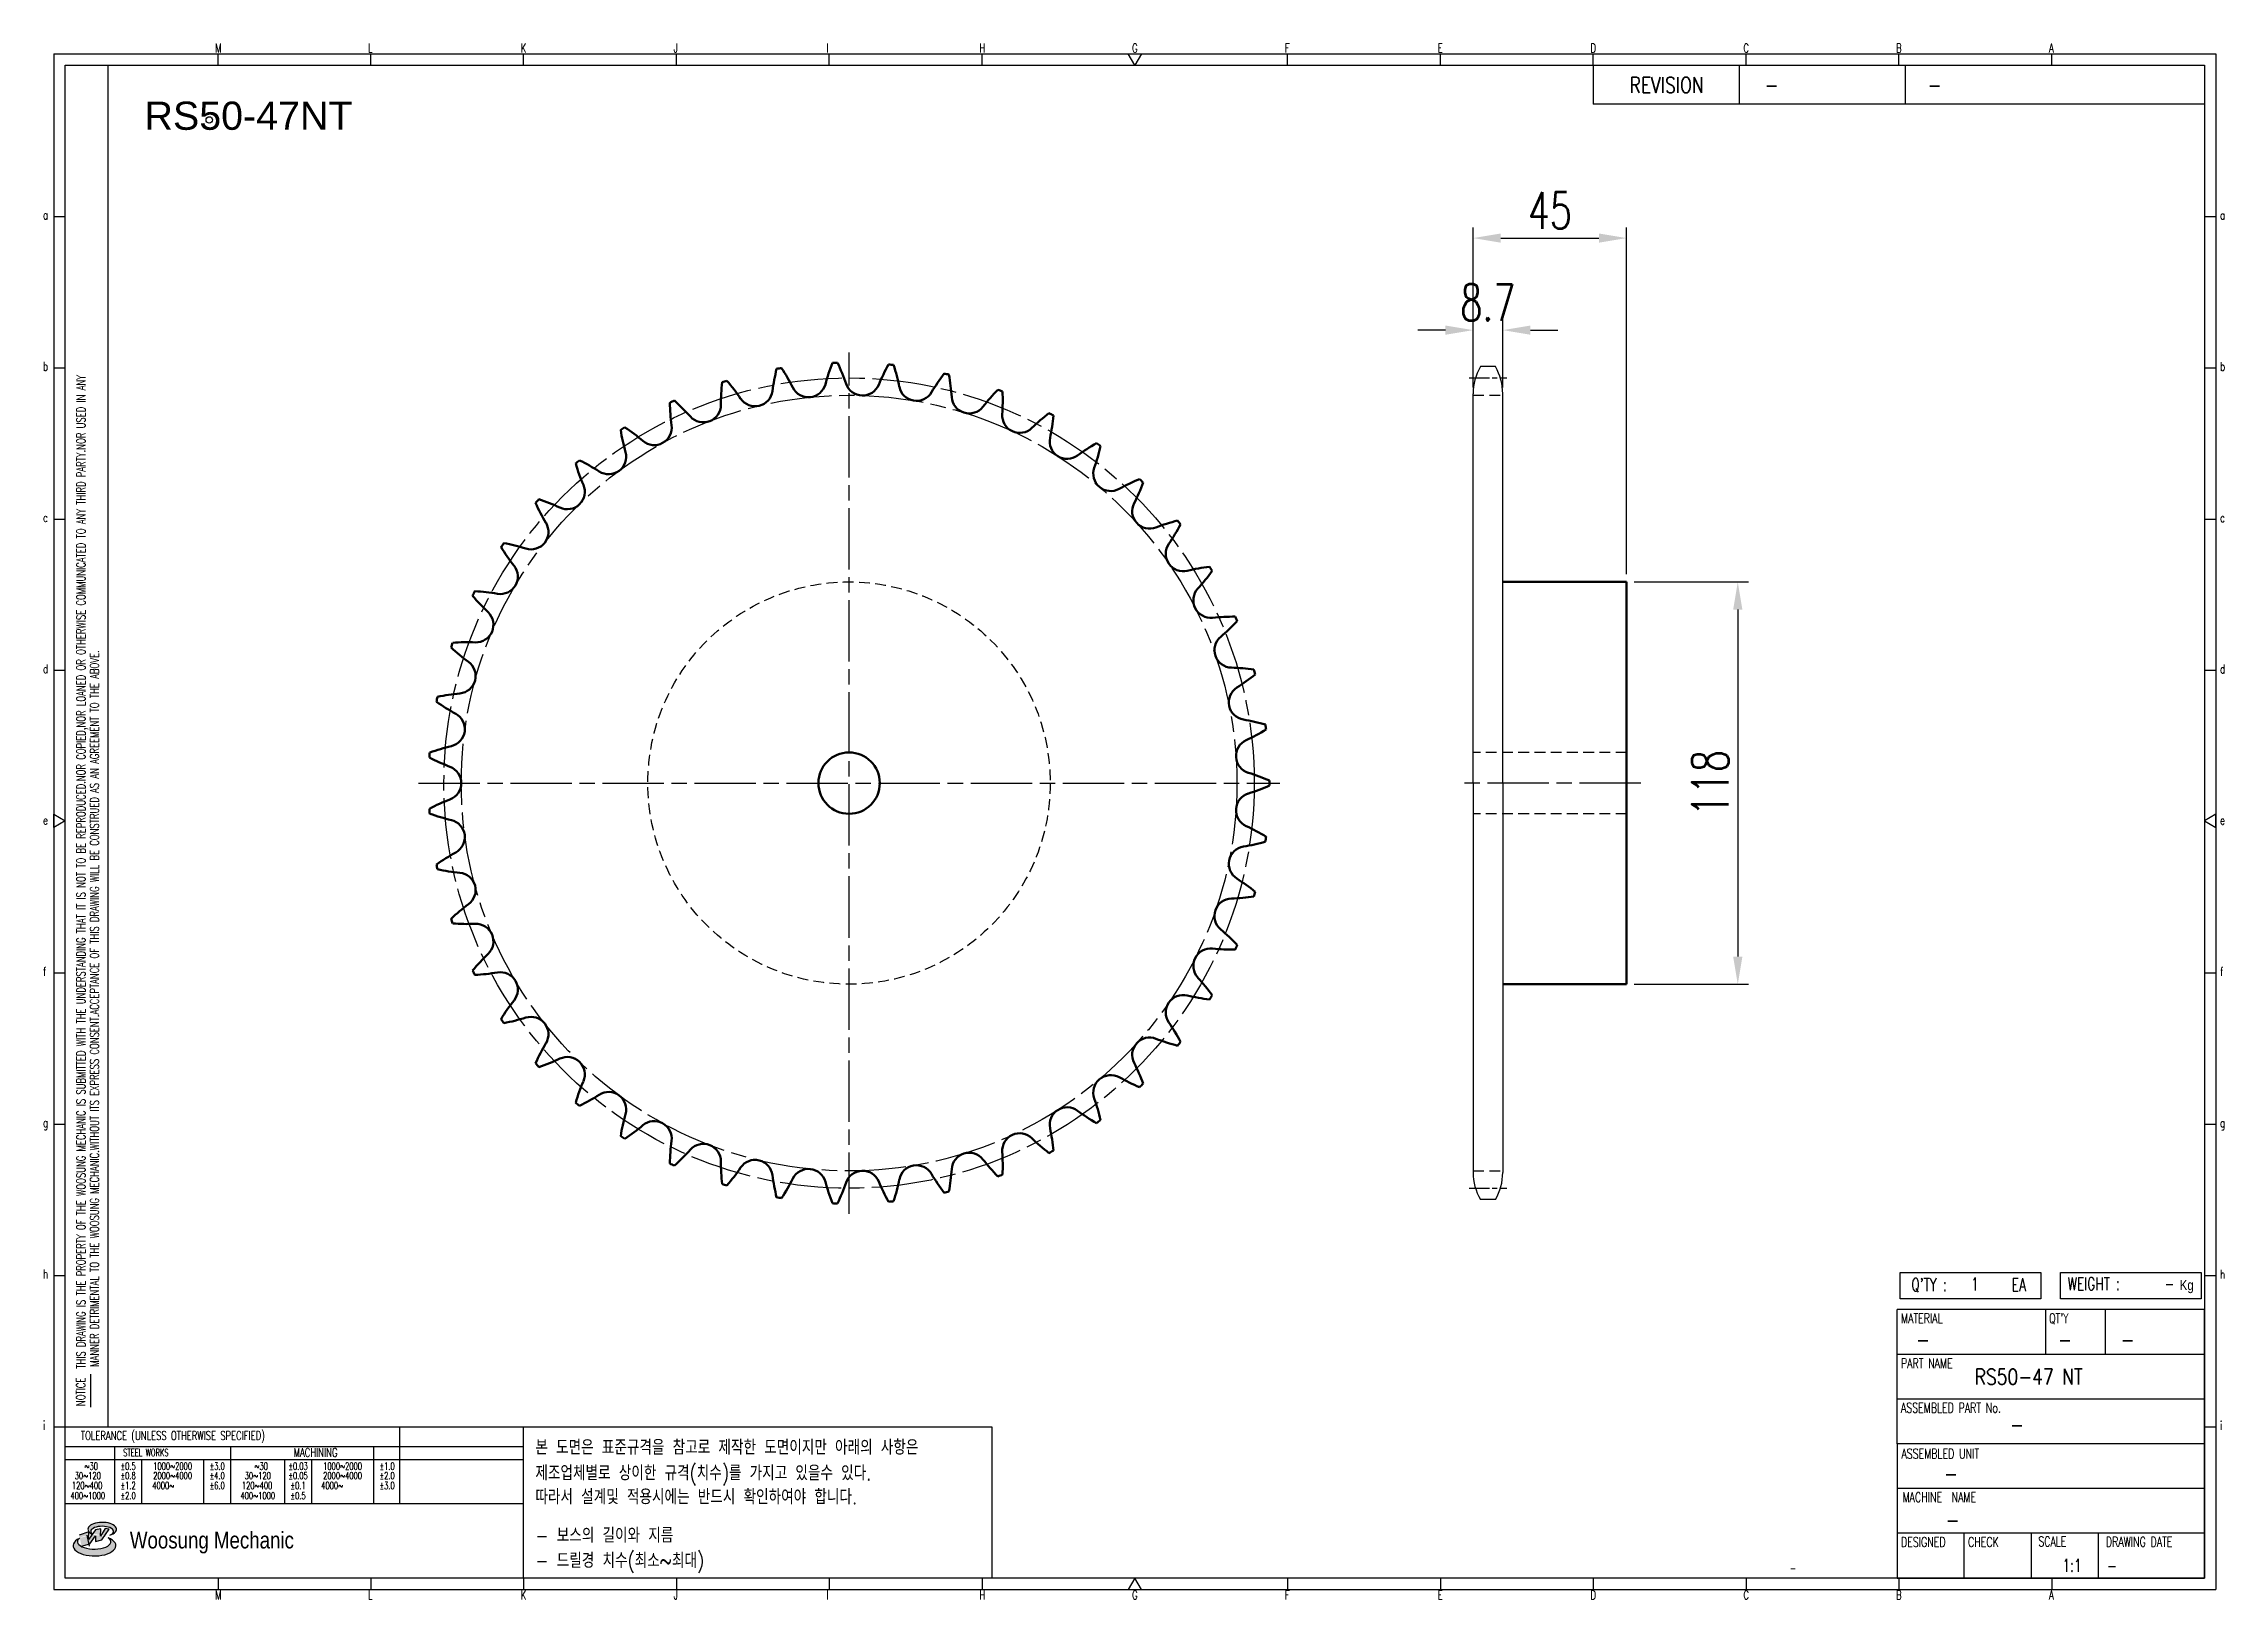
# Model space of a CAD drawing. Header units: millimetres. Extents: x 8306 to 8946, y 4749 to 5205.
import ezdxf
from ezdxf.enums import TextEntityAlignment as Align

# ---------------------------------------------------------------- set-up
doc = ezdxf.new("R2010")
doc.units = ezdxf.units.MM
for name, pattern in [('AM_ISO08W050', [18, 12, -1.5, 3, -1.5]), ('AM_ISO08W050x2', [9, 6, -0.75, 1.5, -0.75]), ('HIDDEN', [9.525, 6.35, -3.175])]:
    doc.linetypes.add(name, pattern=pattern)
for name, color, linetype, lineweight in [('22', 30, 'AM_ISO08W050', 25), ('23', 40, 'AM_ISO08W050', 25), ('AM_0N', 7, 'Continuous', 50), ('VIS', 7, 'Continuous', 50)]:
    doc.layers.add(name, color=color, linetype=linetype, lineweight=lineweight)
for name, color, linetype in [('HL', 2, 'HIDDEN'), ('S-DIM', 7, 'Continuous'), ('TITLE', 7, 'Continuous'), ('도면레이아웃', 7, 'Continuous')]:
    doc.layers.add(name, color=color, linetype=linetype)
doc.styles.add('HAN', font='ROMANS.shx', dxfattribs={"width": 0.7, "bigfont": 'whgtxt.shx'})
doc.styles.add('HKD_ST2', font='romans.shx', dxfattribs={"width": 0.7, "height": 4, "bigfont": '@extfont2.shx'})
doc.styles.add('HSG', font='SIMPLEX.shx', dxfattribs={"width": 0.7, "bigfont": 'HSG.shx'})
doc.styles.add('ROMANS', font='romans.shx', dxfattribs={"width": 0.7, "bigfont": 'whgtxt.shx'})
doc.styles.add('SLDTEXTSTYLE4', font='arial.ttf', dxfattribs={"width": 0.8})
doc.styles.get("Standard").update_dxf_attribs({"font": 'arial.ttf'})
doc.dimstyles.new('APP23', dxfattribs={"dimscale": 4.5, "dimtxt": 2.4, "dimasz": 1.8, "dimexe": 0.7, "dimexo": 0.5, "dimgap": 0.6, "dimtad": 1, "dimtoh": 1, "dimdec": 1, "dimrnd": 0.01, "dimzin": 9, "dimdsep": 46, "dimtxsty": 'HSG', "dimcen": 0, "dimclrd": 1, "dimclre": 1, "dimclrt": 256, "dimazin": 2, "dimtp": 1, "dimtm": 1, "dimtfac": 0.5, "dimtdec": 1, "dimtix": 1, "dimtofl": 0, "dimtmove": 0, "dimatfit": 3, "dimfxl": 0, "dimtvp": 1, "dimtolj": 2, "dimlwd": -1, "dimlwe": -1, "dimarcsym": 0})

# ---------------------------------------------------------------- blocks, each defined once
blk = doc.blocks.new('SUYWSHJH')
at = {"layer": '도면레이아웃'}
h = blk.add_hatch(color=10, dxfattribs=at)
h.paths.add_polyline_path([(1.544, 35.177), (1.554, 34.966), (1.779, 35.034), (2.054, 35.422), (1.908, 35.446), (1.728, 35.167), (1.741, 35.439), (1.547, 35.405), (1.292, 35.041), (1.295, 35.33), (0.943, 35.208), (1.03, 34.8), (1.336, 34.885)])
edge = h.paths.add_edge_path()
edge.add_ellipse((1.795, 35.421), major_axis=(-0.53, 0), ratio=0.487785, start_angle=122.36065, end_angle=403.39574)
edge.add_line((1.411, 35.244), (1.419, 35.261))
edge.add_ellipse((1.798, 35.344), major_axis=(-0.423, 0), ratio=0.444396, start_angle=131.58977, end_angle=386.19408, ccw=False)
edge = h.paths.add_edge_path()
edge.add_ellipse((1.512, 34.815), major_axis=(-0.793, 0), ratio=0.480113, start_angle=314.67633, end_angle=590.85213)
edge.add_ellipse((1.501, 34.958), major_axis=(-0.62, 0), ratio=0.43311, start_angle=331.7024, end_angle=574.42495, ccw=False)
for p, q in [((0, 90.118), (80.15, 90.118)), ((0, 90.118), (0, 33.191)), ((6.089, 89.693), (6.089, 90.118)), ((11.753, 89.693), (11.753, 90.118)), ((17.418, 89.693), (17.418, 90.118)), ((23.082, 89.693), (23.082, 90.118)), ((28.746, 89.693), (28.746, 90.118)), ((34.411, 89.693), (34.411, 90.118)), ((45.739, 89.693), (45.739, 90.118)), ((51.404, 89.693), (51.404, 90.118)), ((57.068, 89.693), (57.068, 90.118)), ((62.732, 89.693), (62.732, 90.118)), ((68.397, 89.693), (68.397, 90.118)), ((74.061, 89.693), (74.061, 90.118)), ((80.15, 90.118), (80.15, 33.191)), ((0, 84.085), (0.425, 84.085)), ((79.725, 84.085), (80.15, 84.085)), ((0, 78.478), (0.425, 78.478)), ((79.725, 78.478), (80.15, 78.478)), ((0, 72.87), (0.425, 72.87)), ((79.725, 72.87), (80.15, 72.87)), ((0, 67.262), (0.425, 67.262)), ((79.725, 67.262), (80.15, 67.262)), ((0, 56.047), (0.425, 56.047)), ((79.725, 56.047), (80.15, 56.047)), ((0, 50.439), (0.425, 50.439)), ((79.725, 50.439), (80.15, 50.439)), ((0, 44.832), (0.425, 44.832)), ((79.725, 44.832), (80.15, 44.832)), ((1.377, 39.947), (1.377, 41.174)), ((0, 39.224), (0.425, 39.224)), ((79.725, 39.224), (80.15, 39.224)), ((0, 33.191), (80.15, 33.191)), ((6.089, 33.616), (6.089, 33.191)), ((11.753, 33.616), (11.753, 33.191)), ((17.418, 33.616), (17.418, 33.191)), ((23.082, 33.616), (23.082, 33.191)), ((28.746, 33.616), (28.746, 33.191)), ((34.411, 33.616), (34.411, 33.191)), ((45.739, 33.616), (45.739, 33.191)), ((51.404, 33.616), (51.404, 33.191)), ((57.068, 33.616), (57.068, 33.191)), ((62.732, 33.616), (62.732, 33.191)), ((68.397, 33.616), (68.397, 33.191)), ((74.061, 33.616), (74.061, 33.191))]:
    blk.add_line(p, q)
at = {"color": 2}
for p, q in [((2.017, 39.224), (2.017, 89.693)), ((0.425, 39.224), (17.418, 39.224)), ((12.816, 39.224), (12.816, 36.382)), ((17.418, 33.616), (17.418, 39.224)), ((0.425, 38.487), (17.418, 38.487)), ((0.425, 38.012), (17.418, 38.012)), ((2.257, 38.487), (2.257, 36.382)), ((3.257, 38.012), (3.257, 36.382)), ((5.557, 38.012), (5.557, 36.382)), ((6.557, 38.5), (6.557, 36.382)), ((8.557, 38.012), (8.557, 36.382)), ((9.557, 38.026), (9.557, 36.382)), ((11.857, 38.487), (11.857, 36.382)), ((0.425, 36.382), (17.418, 36.382))]:
    blk.add_line(p, q, dxfattribs=at)
at = {"color": 6, "ltscale": 0.5}
for p, q in [((57.068, 89.693), (57.068, 88.246)), ((62.47, 89.693), (62.47, 88.246)), ((68.635, 89.693), (68.635, 88.246)), ((79.725, 88.246), (57.068, 88.246)), ((68.336, 38.59), (68.336, 43.563)), ((79.725, 43.563), (68.336, 43.563)), ((73.827, 43.563), (73.827, 41.905)), ((76.037, 43.563), (76.037, 41.905)), ((79.725, 38.59), (79.725, 43.563)), ((79.725, 41.905), (68.336, 41.905)), ((79.725, 40.248), (68.336, 40.248)), ((68.336, 38.59), (68.336, 33.616)), ((79.725, 38.59), (68.336, 38.59)), ((79.725, 33.616), (79.725, 38.59)), ((79.725, 36.932), (68.336, 36.932)), ((79.725, 35.274), (68.336, 35.274)), ((70.822, 33.616), (70.822, 35.274)), ((73.309, 33.616), (73.309, 35.274)), ((75.796, 33.616), (75.796, 35.274)), ((68.336, 33.616), (79.725, 33.616))]:
    blk.add_line(p, q, dxfattribs=at)
for points in [[(40.075, 89.693), (39.83, 90.118), (40.32, 90.118)], [(0.425, 89.693), (79.725, 89.693), (79.725, 33.616), (0.425, 33.616)], [(0.425, 61.679), (0, 61.433), (0, 61.924)], [(79.725, 61.679), (80.15, 61.433), (80.15, 61.924)], [(40.075, 33.616), (39.83, 33.191), (40.32, 33.191)]]:
    blk.add_lwpolyline(points, close=True)
at = {"layer": 'TITLE', "color": 20}
for p, q in [((68.449, 43.961), (68.449, 44.936)), ((68.449, 44.936), (73.654, 44.936)), ((73.654, 44.936), (73.654, 43.961)), ((74.39, 43.961), (74.39, 44.936)), ((74.39, 44.936), (79.595, 44.936)), ((79.595, 44.936), (79.595, 43.961)), ((73.654, 43.961), (68.449, 43.961)), ((79.595, 43.961), (74.39, 43.961))]:
    blk.add_line(p, q, dxfattribs=at)
at = {"layer": '도면레이아웃'}
for p, q in [((1.295, 35.33), (0.943, 35.208)), ((1.03, 34.8), (1.336, 34.885)), ((1.224, 35.208), (1.311, 34.8)), ((1.224, 35.208), (1.224, 35.208)), ((1.547, 35.405), (1.292, 35.041)), ((1.292, 35.041), (1.295, 35.33)), ((1.336, 34.885), (1.544, 35.177)), ((1.419, 35.261), (1.411, 35.244)), ((1.544, 35.177), (1.554, 34.966)), ((1.741, 35.439), (1.547, 35.405)), ((1.554, 34.966), (1.779, 35.034)), ((1.908, 35.446), (1.728, 35.167)), ((1.728, 35.167), (1.741, 35.439)), ((1.779, 35.034), (2.054, 35.422)), ((2.054, 35.422), (1.908, 35.446))]:
    blk.add_line(p, q, dxfattribs=at)
for centre, major_axis, ratio, start_param, end_param in [((1.795, 35.421), (-0.53, 0), 0.487785, 2.135596, 7.040584), ((1.512, 34.815), (-0.793, 0), 0.480113, 5.492138, 10.312315), ((1.501, 34.958), (-0.62, 0), 0.43311, 5.789299, 10.025607), ((1.798, 35.344), (-0.423, 0), 0.444396, 2.296675, 6.740358)]:
    blk.add_ellipse(centre, major_axis=major_axis, ratio=ratio, start_param=start_param, end_param=end_param, dxfattribs=at)
at = {"color": 4, "style": 'HKD_ST2', "width": 0.7}
for s, p in [('M', (5.988, 90.164)), ('L', (11.652, 90.164)), ('K', (17.316, 90.164)), ('J', (22.981, 90.164)), ('I', (28.645, 90.164)), ('H', (34.309, 90.164)), ('G', (39.974, 90.164)), ('F', (45.638, 90.164)), ('E', (51.302, 90.164)), ('D', (56.967, 90.164)), ('C', (62.631, 90.164)), ('B', (68.295, 90.164)), ('A', (73.96, 90.164)), ('a', (-0.395, 83.976)), ('a', (80.305, 83.97)), ('b', (-0.395, 78.368)), ('b', (80.305, 78.362)), ('c', (-0.395, 72.76)), ('c', (80.305, 72.754)), ('d', (-0.395, 67.153)), ('d', (80.305, 67.147)), ('e', (-0.395, 61.545)), ('e', (80.305, 61.539)), ('f', (-0.395, 55.937)), ('f', (80.305, 55.931)), ('g', (-0.395, 50.33)), ('g', (80.305, 50.324)), ('h', (-0.395, 44.722)), ('h', (80.305, 44.716)), ('i', (-0.395, 39.114)), ('i', (80.305, 39.108)), ('M', (5.988, 32.824)), ('L', (11.652, 32.824)), ('K', (17.316, 32.824)), ('J', (22.981, 32.824)), ('I', (28.645, 32.824)), ('H', (34.309, 32.824)), ('G', (39.974, 32.824)), ('F', (45.638, 32.824)), ('E', (51.302, 32.824)), ('D', (56.967, 32.824)), ('C', (62.631, 32.824)), ('B', (68.295, 32.824)), ('A', (73.96, 32.824))]:
    blk.add_text(s, height=0.326, dxfattribs=at).set_placement(p)
for s, height, style, width, p in [('REVISION', 0.5806, 'HAN', 0.8, (58.415, 88.664)), ('-', 0.581, 'HAN', 0.8, (63.426, 88.664)), ('-', 0.581, 'HAN', 0.8, (69.468, 88.664)), ("Q'TY : ", 0.4746, 'HKD_ST2', 0.7, (68.857, 44.253)), ('1', 0.475, 'HKD_ST2', 0.7, (71.071, 44.275)), ('EA', 0.4746, 'HKD_ST2', 0.7, (72.578, 44.253)), ('WEIGHT : ', 0.4746, 'HKD_ST2', 0.7, (74.65, 44.286)), ('-', 0.581, 'HAN', 0.8, (69.029, 42.157)), ('-', 0.581, 'HAN', 0.8, (74.289, 42.157)), ('-', 0.581, 'HAN', 0.8, (76.623, 42.157)), ('-', 0.581, 'HAN', 0.8, (72.515, 39.013)), ('-', 0.581, 'HAN', 0.8, (70.067, 37.189)), ('-', 0.581, 'HAN', 0.8, (70.126, 35.48)), ('1:1', 0.4746, 'HKD_ST2', 0.7, (74.458, 33.848)), ('-', 0.475, 'HKD_ST2', 0.7, (76.112, 33.837))]:
    blk.add_text(s, height=height, dxfattribs=dict(style=style, width=width)).set_placement(p)
at = {"color": 6, "style": 'HKD_ST2', "width": 0.7}
for s, p in [(' THIS DRAWING IS THE PROPERTY OF THE WOOSUNG MECHANIC IS SUBMITTED WITH THE UNDERSTANDING THAT IT IS NOT TO BE REPRODUCED.NOR COPIED,NOR LOANED OR OTHERWISE COMMUNICATED TO ANY THIRD PARTY.NOR USED IN ANY', (1.173, 41.217)), ('MANNER DETRIMENTAL TO THE WOOSUNG MECHANIC.WITHOUT ITS EXPRESS CONSENT.ACCEPTANCE OF THIS DRAWING WILL BE CONSTRUED AS AN AGREEMENT TO THE ABOVE.', (1.672, 41.447))]:
    blk.add_text(s, height=0.326266, rotation=90, dxfattribs=at).set_placement(p)
at = {"style": 'HKD_ST2', "width": 0.7}
blk.add_text('-', height=0.475, dxfattribs=at).set_placement((78.613, 44.286), align=Align.RIGHT)
at = {"color": 4, "style": 'HKD_ST2', "width": 0.7}
for s, height, p in [('MATERIAL', 0.3651, (68.474, 43.425)), ("QT'Y", 0.3651, (73.965, 43.425)), ('PART NAME', 0.3651, (68.474, 41.756)), ('ASSEMBLED PART No.', 0.36511, (68.474, 40.109)), ('ASSEMBLED UNIT', 0.36511, (68.49, 38.408)), ('MACHINE  NAME', 0.36511, (68.532, 36.794)), ('DESIGNED', 0.3651, (68.474, 35.136)), ('CHECK', 0.3651, (70.961, 35.136)), ('SCALE', 0.3651, (73.566, 35.153)), ('DRAWING DATE', 0.36511, (76.071, 35.141))]:
    blk.add_text(s, height=height, dxfattribs=at).set_placement(p, align=Align.TOP_LEFT)
at = {"style": 'HKD_ST2', "width": 0.7}
blk.add_text('NOTICE', height=0.3263, rotation=90, dxfattribs=at).set_placement((1.163, 39.988))
for s, height, style, width, p in [('TOLERANCE (UNLESS OTHERWISE SPECIFIED)', 0.32627, 'HKD_ST2', 0.7, (4.417, 38.896)), ('-', 0.326, 'ROMANS', 0.65, (64.469, 33.975))]:
    blk.add_text(s, height=height, dxfattribs=dict(style=style, width=width)).set_placement(p, align=Align.MIDDLE_CENTER)
at = {"color": 4, "style": 'HKD_ST2', "width": 0.7}
for s, height, p in [('STEEL WORKS', 0.26101, (3.416, 38.268)), ('MACHINING', 0.3263, (9.707, 38.27)), ('%%P0.5', 0.261, (2.757, 37.762)), ('%%P0.8', 0.261, (2.757, 37.411)), ('%%P3.0', 0.261, (6.057, 37.762)), ('%%P4.0', 0.261, (6.057, 37.411)), ('%%P0.03', 0.261, (9.057, 37.762)), ('%%P0.05', 0.261, (9.057, 37.411)), ('%%P1.0', 0.261, (12.357, 37.762)), ('%%P2.0', 0.261, (12.357, 37.411)), ('%%P1.2', 0.261, (2.757, 37.045)), ('%%P2.0', 0.261, (2.757, 36.67)), ('%%P6.0', 0.261, (6.057, 37.045)), ('%%P0.1', 0.261, (9.057, 37.045)), ('%%P0.5', 0.261, (9.057, 36.67)), ('%%P3.0', 0.261, (12.357, 37.045))]:
    blk.add_text(s, height=height, dxfattribs=at).set_placement(p, align=Align.MIDDLE)
for s, height, p in [('30%%126120', 0.261, (1.263, 37.411)), ('%%12630', 0.261, (1.389, 37.762)), ('2000%%1264000', 0.26101, (4.407, 37.411)), ('1000%%1262000', 0.26101, (4.407, 37.762)), ('30%%126120', 0.261, (7.563, 37.411)), ('%%12630', 0.261, (7.689, 37.762)), ('2000%%1264000', 0.26101, (10.707, 37.411)), ('1000%%1262000', 0.26101, (10.707, 37.762)), ('400%%1261000', 0.26101, (1.263, 36.67)), ('120%%126400', 0.26101, (1.237, 37.045)), ('4000%%126', 0.261, (4.061, 37.045)), ('400%%1261000', 0.26101, (7.563, 36.67)), ('120%%126400', 0.26101, (7.537, 37.045)), ('4000%%126', 0.261, (10.321, 37.045))]:
    blk.add_text(s, height=height, dxfattribs=at).set_placement(p, align=Align.MIDDLE_CENTER)
at = {"color": 1, "style": 'SLDTEXTSTYLE4', "width": 0.8}
blk.add_text('Woosung Mechanic', height=0.61957, dxfattribs=at).set_placement((2.822, 34.711))
at = {"layer": 'TITLE', "width": 0.8}
blk.add_text('Kg', height=0.3789, dxfattribs=at).set_placement((78.807, 44.286))
blk = doc.blocks.new('*D420')
at = {"layer": 'Defpoints', "color": 0, "transparency": 16777216}
for p in [(8734.46, 5121.12), (8725.76, 5102.02), (8734.46, 5102.02)]:
    blk.add_point(p, dxfattribs=at)
at = {"layer": 'S-DIM', "color": 1, "transparency": 16777216}
for p, q in [((8725.76, 5104.27), (8725.76, 5124.27)), ((8734.46, 5104.27), (8734.46, 5124.27)), ((8717.66, 5121.12), (8709.56, 5121.12)), ((8742.56, 5121.12), (8750.66, 5121.12))]:
    blk.add_line(p, q, dxfattribs=at)
for points in [[(8717.66, 5122.47), (8717.66, 5119.77), (8725.76, 5121.12)], [(8742.56, 5122.47), (8742.56, 5119.77), (8734.46, 5121.12)]]:
    blk.add_solid(points, dxfattribs=at)
at = {"layer": 'S-DIM', "transparency": 16777216, "insert": (8730.11, 5129.22), "char_height": 10.8, "attachment_point": 5, "style": 'HSG'}
blk.add_mtext('\\A2;8.7', dxfattribs=at)
blk = doc.blocks.new('*D421')
at = {"layer": 'Defpoints', "color": 0, "transparency": 16777216}
for p in [(8770.76, 5148.12), (8725.76, 5102.02), (8770.76, 5047.27)]:
    blk.add_point(p, dxfattribs=at)
at = {"layer": 'S-DIM', "color": 1, "transparency": 16777216}
for p, q in [((8725.76, 5104.27), (8725.76, 5151.27)), ((8770.76, 5049.52), (8770.76, 5151.27)), ((8733.86, 5148.12), (8762.66, 5148.12))]:
    blk.add_line(p, q, dxfattribs=at)
for points in [[(8733.86, 5149.47), (8733.86, 5146.77), (8725.76, 5148.12)], [(8762.66, 5149.47), (8762.66, 5146.77), (8770.76, 5148.12)]]:
    blk.add_solid(points, dxfattribs=at)
at = {"layer": 'S-DIM', "transparency": 16777216, "insert": (8748.26, 5156.22), "char_height": 10.8, "attachment_point": 5, "style": 'HSG'}
blk.add_mtext('\\A2;45', dxfattribs=at)
blk = doc.blocks.new('*D422')
at = {"layer": 'Defpoints', "color": 0, "transparency": 16777216}
for p in [(8770.76, 5047.27), (8770.76, 4929.27), (8803.39, 4929.27)]:
    blk.add_point(p, dxfattribs=at)
at = {"layer": 'S-DIM', "color": 1, "transparency": 16777216}
for p, q in [((8773.01, 5047.27), (8806.54, 5047.27)), ((8803.39, 5039.17), (8803.39, 4937.37)), ((8773.01, 4929.27), (8806.54, 4929.27))]:
    blk.add_line(p, q, dxfattribs=at)
for points in [[(8802.04, 5039.17), (8804.74, 5039.17), (8803.39, 5047.27)], [(8802.04, 4937.37), (8804.74, 4937.37), (8803.39, 4929.27)]]:
    blk.add_solid(points, dxfattribs=at)
at = {"layer": 'S-DIM', "transparency": 16777216, "insert": (8795.29, 4988.26), "char_height": 10.8, "attachment_point": 5, "rotation": 90, "style": 'HSG'}
blk.add_mtext('\\A2;118', dxfattribs=at)

msp = doc.modelspace()

# ---------------------------------------------------------------- linework, layer by layer
for p, q in [((8732.34, 5110.41), (8727.89, 5110.41)), ((8725.76, 4988.27), (8725.76, 5102.48)), ((8734.46, 4988.27), (8734.46, 5102.48)), ((8725.76, 4988.27), (8725.76, 4874.06)), ((8734.46, 4988.27), (8734.46, 4874.06)), ((8732.34, 4866.12), (8727.89, 4866.12))]:
    msp.add_line(p, q)
at = {"color": 4}
msp.add_lwpolyline([(8447.26, 4799.5), (8584.63, 4799.5), (8584.63, 4755.12), (8447.26, 4755.12)], close=True, dxfattribs=at)
msp.add_circle((8355.06, 5182.76), 0.956)
for centre, start, end in [((8741.64, 5102.48), 150, 180), ((8718.59, 5102.48), 0, 30), ((8741.64, 4874.06), 180, 210), ((8718.59, 4874.06), 330, 0)]:
    msp.add_arc(centre, 15.87, start, end)
at = {"layer": '22', "linetype": 'AM_ISO08W050x2'}
for p, q in [((8724.58, 5107.1), (8735.64, 5107.1)), ((8724.58, 4869.43), (8735.64, 4869.43))]:
    msp.add_line(p, q, dxfattribs=at)
at = {"layer": '23', "color": 4, "linetype": 'AM_ISO08W050x2', "ltscale": 3}
for p, q in [((8542.72, 4861.93), (8542.72, 5114.6)), ((8416.39, 4988.27), (8669.06, 4988.27)), ((8774.98, 4988.27), (8722.73, 4988.27))]:
    msp.add_line(p, q, dxfattribs=at)
for radius in [118.84, 113.76]:
    msp.add_circle((8542.72, 4988.27), radius, dxfattribs=at)
at = {"layer": 'AM_0N'}
for centre, radius, start, end in [((8593.42, 5089.54), 59.74, 158.42239, 164.78723), ((8542.72, 4988.27), 123.34, 91.5733, 92.25648), ((8485.37, 5085.92), 59.74, 19.04255, 25.4074), ((8606.46, 5081.87), 59.74, 150.76282, 157.12766), ((8542.72, 4988.27), 123.34, 83.91373, 84.59691), ((8498.9, 5092.7), 59.74, 11.38298, 17.74782), ((8564.86, 5099.33), 59.74, 173.74154, 180.10638), ((8542.72, 4988.27), 123.34, 106.89245, 107.57563), ((8461.61, 5067.3), 59.74, 34.3617, 40.72654), ((8579.47, 5095.39), 59.74, 166.08197, 172.44681), ((8542.72, 4988.27), 123.34, 99.23288, 99.91606), ((8472.87, 5077.41), 59.74, 26.70213, 33.06697), ((8530.82, 5106.56), 5.13, 206.70213, 344.78723), ((8546.69, 5107.09), 5.13, 199.04255, 337.12766), ((8562.5, 5105.5), 5.13, 191.38298, 329.46809), ((8618.37, 5072.54), 59.74, 143.10324, 149.46809), ((8542.72, 4988.27), 123.34, 76.25415, 76.93734), ((8513.21, 5097.6), 59.74, 3.7234, 10.08825), ((8542.72, 4988.27), 123.34, 114.55203, 115.23521), ((8549.86, 5101.29), 59.74, 181.40112, 187.76596), ((8451.8, 5055.79), 59.74, 42.02128, 48.38612), ((8499.99, 5099.21), 5.13, 222.02128, 0.10638), ((8515.16, 5103.92), 5.13, 214.3617, 352.44681), ((8577.94, 5101.82), 5.13, 183.7234, 321.80851), ((8628.93, 5061.71), 59.74, 135.44367, 141.80851), ((8542.72, 4988.27), 123.34, 68.59458, 69.27776), ((8528.05, 5100.56), 59.74, 356.06383, 2.42867), ((8542.72, 4988.27), 123.34, 122.2116, 122.89478), ((8534.73, 5101.24), 59.74, 189.06069, 195.42553), ((8443.61, 5043.06), 59.74, 49.68085, 56.04569), ((8485.58, 5092.53), 5.13, 229.68085, 7.76596), ((8592.77, 5096.11), 5.13, 176.06383, 314.14894), ((8637.95, 5049.56), 59.74, 127.78409, 134.14894), ((8542.72, 4988.27), 123.34, 60.935, 61.61819), ((8543.15, 5101.52), 59.74, 348.40426, 354.7691), ((8472.2, 5083.98), 5.13, 237.34043, 15.42553), ((8606.69, 5088.48), 5.13, 168.40426, 306.48936), ((8645.27, 5036.32), 59.74, 120.12452, 126.48936), ((8558.24, 5100.45), 59.74, 340.74468, 347.10952), ((8542.72, 4988.27), 123.34, 53.27543, 53.95861), ((8542.72, 4988.27), 123.34, 129.87117, 130.55436), ((8519.75, 5099.16), 59.74, 196.72026, 203.08511), ((8437.19, 5029.37), 59.74, 57.34043, 63.70527), ((8619.48, 5079.06), 5.13, 160.74468, 298.82979), ((8460.07, 5073.73), 5.13, 245, 23.08511), ((8650.76, 5022.23), 59.74, 112.46495, 118.82979), ((8573.05, 5097.38), 59.74, 333.08511, 339.44995), ((8542.72, 4988.27), 123.34, 45.61586, 46.29904), ((8542.72, 4988.27), 123.34, 137.53075, 138.21393), ((8505.17, 5095.11), 59.74, 204.37984, 210.74468), ((8432.65, 5014.93), 59.74, 65, 71.36484), ((8630.89, 5068.02), 5.13, 153.08511, 291.17021), ((8449.42, 5061.95), 5.13, 252.65957, 30.74468), ((8654.32, 5007.52), 59.74, 104.80537, 111.17021), ((8587.32, 5092.36), 59.74, 325.42553, 331.79037), ((8542.72, 4988.27), 123.34, 37.95628, 38.63946), ((8542.72, 4988.27), 123.34, 145.19032, 145.87351), ((8491.27, 5089.15), 59.74, 212.03941, 218.40426), ((8430.08, 5000.02), 59.74, 72.65957, 79.02442), ((8640.74, 5055.55), 5.13, 145.42553, 283.51064), ((8440.43, 5048.85), 5.13, 260.31915, 38.40426), ((8655.89, 4992.47), 59.74, 97.1458, 103.51064), ((8600.8, 5085.49), 59.74, 317.76596, 324.1308), ((8542.72, 4988.27), 123.34, 30.29671, 30.97989), ((8542.72, 4988.27), 123.34, 152.8499, 153.53308), ((8478.28, 5081.39), 59.74, 219.69899, 226.06383), ((8429.52, 4984.91), 59.74, 80.31915, 86.68399), ((8648.83, 5041.89), 5.13, 137.76596, 275.85106), ((8433.27, 5034.68), 5.13, 267.97872, 46.06383), ((8655.44, 4977.35), 59.74, 89.48622, 95.85106), ((8613.24, 5076.88), 59.74, 310.10638, 316.47122), ((8542.72, 4988.27), 123.34, 22.63713, 23.32031), ((8542.72, 4988.27), 123.34, 160.50947, 161.19266), ((8466.44, 5071.97), 59.74, 227.35856, 233.7234), ((8430.98, 4969.85), 59.74, 87.97872, 94.34357), ((8655.03, 5027.26), 5.13, 130.10638, 268.19149), ((8428.06, 5019.68), 5.13, 275.6383, 53.7234), ((8652.98, 4962.43), 59.74, 81.82665, 88.19149), ((8542.72, 4988.27), 123.34, 14.97756, 15.66074), ((8659.23, 5011.95), 5.13, 122.44681, 260.53191), ((8624.42, 5066.69), 59.74, 302.44681, 308.81165), ((8542.72, 4988.27), 123.34, 168.16905, 168.85223), ((8455.96, 5061.06), 59.74, 235.01814, 241.38298), ((8434.43, 4955.12), 59.74, 95.6383, 102.00314), ((8424.89, 5004.11), 5.13, 283.29787, 61.38298), ((8648.56, 4947.96), 59.74, 74.16707, 80.53191), ((8634.15, 5055.1), 59.74, 294.78723, 301.15208), ((8542.72, 4988.27), 123.34, 7.31798, 8.00117), ((8542.72, 4988.27), 123.34, 175.82862, 176.5118), ((8447.03, 5048.85), 59.74, 242.67771, 249.04255), ((8439.81, 4940.98), 59.74, 103.29787, 109.66271), ((8661.34, 4996.21), 5.13, 114.78723, 252.87234), ((8423.83, 4988.27), 5.13, 290.95745, 69.04255), ((8642.24, 4934.21), 59.74, 66.5075, 72.87234), ((8447.03, 4927.69), 59.74, 110.95745, 117.32229), ((8661.34, 4980.33), 5.13, 107.12766, 245.21277), ((8642.24, 5042.32), 59.74, 287.12766, 293.4925), ((8542.72, 4988.27), 123.34, 359.65841, 0.34159), ((8542.72, 4988.27), 123.34, 183.4882, 184.17138), ((8439.81, 5035.55), 59.74, 250.33729, 256.70213), ((8424.89, 4972.42), 5.13, 298.61702, 76.70213), ((8648.56, 5028.57), 59.74, 279.46809, 285.83293), ((8634.15, 4921.43), 59.74, 58.84792, 65.21277), ((8542.72, 4988.27), 123.34, 351.99883, 352.68202), ((8455.96, 4915.47), 59.74, 118.61702, 124.98186), ((8542.72, 4988.27), 123.34, 191.14777, 191.83095), ((8659.23, 4964.59), 5.13, 99.46809, 237.55319), ((8434.43, 5021.41), 59.74, 257.99686, 264.3617), ((8428.06, 4956.86), 5.13, 306.2766, 84.3617), ((8624.42, 4909.84), 59.74, 51.18835, 57.55319), ((8466.44, 4904.56), 59.74, 126.2766, 132.64144), ((8655.03, 4949.27), 5.13, 91.80851, 229.89362), ((8652.98, 5014.11), 59.74, 271.80851, 278.17335), ((8542.72, 4988.27), 123.34, 344.33926, 345.02244), ((8542.72, 4988.27), 123.34, 198.80734, 199.49053), ((8430.98, 5006.68), 59.74, 265.65643, 272.02128), ((8433.27, 4941.85), 5.13, 313.93617, 92.02128), ((8613.24, 4899.65), 59.74, 43.52878, 49.89362), ((8478.28, 4895.14), 59.74, 133.93617, 140.30101), ((8648.83, 4934.65), 5.13, 84.14894, 222.23404), ((8655.44, 4999.18), 59.74, 264.14894, 270.51378), ((8542.72, 4988.27), 123.34, 336.67969, 337.36287), ((8542.72, 4988.27), 123.34, 206.46692, 207.1501), ((8429.52, 4991.63), 59.74, 273.31601, 279.68085), ((8440.43, 4927.68), 5.13, 321.59574, 99.68085), ((8640.74, 4920.98), 5.13, 76.48936, 214.57447), ((8655.89, 4984.06), 59.74, 256.48936, 262.8542), ((8600.8, 4891.04), 59.74, 35.8692, 42.23404), ((8542.72, 4988.27), 123.34, 329.02011, 329.70329), ((8491.27, 4887.38), 59.74, 141.59574, 147.96059), ((8542.72, 4988.27), 123.34, 214.12649, 214.80968), ((8430.08, 4976.51), 59.74, 280.97558, 287.34043), ((8449.42, 4914.59), 5.13, 329.25532, 107.34043), ((8630.89, 4908.52), 5.13, 68.82979, 206.91489), ((8654.32, 4969.01), 59.74, 248.82979, 255.19463), ((8587.32, 4884.17), 59.74, 28.20963, 34.57447), ((8505.17, 4881.42), 59.74, 149.25532, 155.62016), ((8432.65, 4961.6), 59.74, 288.63516, 295), ((8460.07, 4902.81), 5.13, 336.91489, 115), ((8573.05, 4879.15), 59.74, 20.55005, 26.91489), ((8542.72, 4988.27), 123.34, 321.36054, 322.04372), ((8542.72, 4988.27), 123.34, 221.78607, 222.46925), ((8519.75, 4877.37), 59.74, 156.91489, 163.27974), ((8619.48, 4897.48), 5.13, 61.17021, 199.25532), ((8650.76, 4954.31), 59.74, 241.17021, 247.53505), ((8542.72, 4988.27), 123.34, 313.70096, 314.38414), ((8542.72, 4988.27), 123.34, 229.44564, 230.12883), ((8437.19, 4947.17), 59.74, 296.29473, 302.65957), ((8472.2, 4892.55), 5.13, 344.57447, 122.65957), ((8558.24, 4876.08), 59.74, 12.89048, 19.25532), ((8534.73, 4875.3), 59.74, 164.57447, 170.93931), ((8443.61, 4933.47), 59.74, 303.95431, 310.31915), ((8485.58, 4884.01), 5.13, 352.23404, 130.31915), ((8606.69, 4888.06), 5.13, 53.51064, 191.59574), ((8543.15, 4875.02), 59.74, 5.2309, 11.59574), ((8645.27, 4940.21), 59.74, 233.51064, 239.87548), ((8542.72, 4988.27), 123.34, 306.04139, 306.72457), ((8542.72, 4988.27), 123.34, 237.10522, 237.7884), ((8549.86, 4875.24), 59.74, 172.23404, 178.59888), ((8451.8, 4920.75), 59.74, 311.61388, 317.97872), ((8499.99, 4877.32), 5.13, 359.89362, 137.97872), ((8592.77, 4880.42), 5.13, 45.85106, 183.93617), ((8637.95, 4926.97), 59.74, 225.85106, 232.21591), ((8542.72, 4988.27), 123.34, 244.76479, 245.44797), ((8564.86, 4877.2), 59.74, 179.89362, 186.25846), ((8461.61, 4909.23), 59.74, 319.27346, 325.6383), ((8515.16, 4872.62), 5.13, 7.55319, 145.6383), ((8530.82, 4869.97), 5.13, 15.21277, 153.29787), ((8546.69, 4869.44), 5.13, 22.87234, 160.95745), ((8562.5, 4871.03), 5.13, 30.53191, 168.61702), ((8513.21, 4878.93), 59.74, 349.91175, 356.2766), ((8577.94, 4874.72), 5.13, 38.19149, 176.2766), ((8628.93, 4914.83), 59.74, 218.19149, 224.55633), ((8528.05, 4875.97), 59.74, 357.57133, 3.93617), ((8542.72, 4988.27), 123.34, 298.38181, 299.065), ((8542.72, 4988.27), 123.34, 252.42437, 253.10755), ((8579.47, 4881.14), 59.74, 187.55319, 193.91803), ((8472.87, 4899.13), 59.74, 326.93303, 333.29787), ((8593.42, 4887), 59.74, 195.21277, 201.57761), ((8485.37, 4890.61), 59.74, 334.5926, 340.95745), ((8606.46, 4894.66), 59.74, 202.87234, 209.23718), ((8498.9, 4883.84), 59.74, 342.25218, 348.61702), ((8618.37, 4903.99), 59.74, 210.53191, 216.89676), ((8542.72, 4988.27), 123.34, 283.06266, 283.74585), ((8542.72, 4988.27), 123.34, 290.72224, 291.40542), ((8542.72, 4988.27), 123.34, 260.08394, 260.76712), ((8542.72, 4988.27), 123.34, 267.74352, 268.4267), ((8542.72, 4988.27), 123.34, 275.40309, 276.08627)]:
    msp.add_arc(centre, radius, start, end, dxfattribs=at)
at = {"layer": 'HL', "ltscale": 0.5}
for p, q in [((8725.76, 5102.02), (8734.46, 5102.02)), ((8770.76, 4997.27), (8725.76, 4997.27)), ((8770.76, 4979.27), (8725.76, 4979.27)), ((8725.76, 4874.51), (8734.46, 4874.51))]:
    msp.add_line(p, q, dxfattribs=at)
msp.add_circle((8542.72, 4988.27), 59, dxfattribs=at)
at = {"layer": 'VIS'}
for p, q in [((8770.76, 5047.27), (8734.46, 5047.27)), ((8770.76, 5047.27), (8770.76, 4929.27)), ((8770.76, 4929.27), (8734.46, 4929.27))]:
    msp.add_line(p, q, dxfattribs=at)
msp.add_circle((8542.72, 4988.27), 9, dxfattribs=at)

# ---------------------------------------------------------------- block references
at = {"xscale": 7.912832261389859, "yscale": 7.912832261389859, "zscale": 7.912832261389859}
msp.add_blockref('SUYWSHJH', (8309.44, 4489.12), dxfattribs=at)

# ---------------------------------------------------------------- texts
at = {"color": 2}
msp.add_text('RS50-47NT', height=8.268, dxfattribs=at).set_placement((8336.08, 5179.88))
at = {"style": 'HAN', "width": 0.8}
msp.add_text('RS50-47 NT', height=4.594, dxfattribs=at).set_placement((8872.89, 4811.85))
at = {"color": 4, "style": 'HAN', "width": 0.8}
for s, p in [('본 도면은 표준규격을 참고로 제작한 도면이지만 아래의 사항은', (8450.71, 4791.28)), ('제조업체별로 상이한 규격(치수)를 가지고 있을수 있다.', (8450.71, 4783.75)), ('따라서 설계및 적용시에는 반드시 확인하여야 합니다.', (8450.71, 4776.75)), ('- 보스의 길이와 지름', (8450.71, 4765.48)), ('- 드릴경 치수(최소~최대)', (8450.71, 4758.08))]:
    msp.add_text(s, height=4.347, dxfattribs=at).set_placement(p)

# ---------------------------------------------------------------- dimensions: what is measured, and where the dimension line sits
at = {"layer": 'S-DIM'}
dim = msp.add_linear_dim(base=(8770.76, 5148.12), p1=(8725.76, 5102.02), p2=(8770.76, 5047.27), dimstyle='APP23', dxfattribs=at)
dim.commit()
dim.dimension.update_dxf_attribs({"geometry": '*D421', "text_midpoint": (8748.26, 5156.22)})
dim = msp.add_linear_dim(base=(8734.46, 5121.12), p1=(8725.76, 5102.02), p2=(8734.46, 5102.02), dimstyle='APP23', dxfattribs=at)
dim.commit()
dim.dimension.update_dxf_attribs({"geometry": '*D420', "text_midpoint": (8730.11, 5121.12), "dimtype": 160})
dim = msp.add_linear_dim(base=(8803.39, 4929.27), p1=(8770.76, 5047.27), p2=(8770.76, 4929.27), angle=90, dimstyle='APP23', dxfattribs=at)
dim.commit()
dim.dimension.update_dxf_attribs({"geometry": '*D422', "text_midpoint": (8803.39, 4988.26), "dimtype": 160})

doc.saveas('drawing.dxf')
